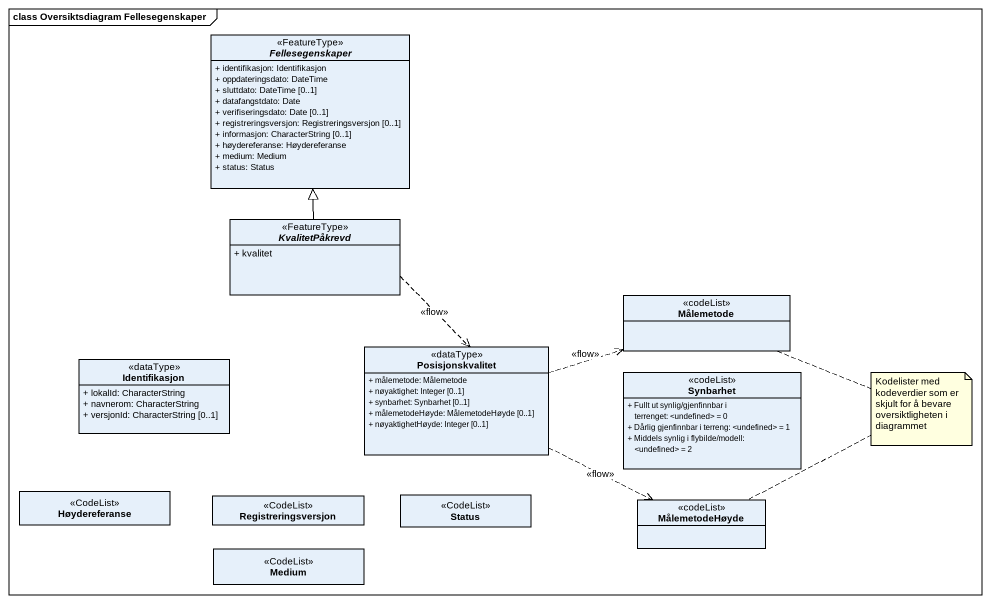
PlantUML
@startuml
mainframe class Oversiktsdiagram Fellesegenskaper
hide circle
hide empty members
skinparam classAttributeIconSize 0
abstract class Fellesegenskaper <<FeatureType>> {
  + identifikasjon: Identifikasjon
  + oppdateringsdato: DateTime
  + sluttdato: DateTime [0..1]
  + datafangstdato: Date
  + verifiseringsdato: Date [0..1]
  + registreringsversjon: Registreringsversjon [0..1]
  + informasjon: CharacterString [0..1]
  + høydereferanse: Høydereferanse
  + medium: Medium
  + status: Status
}
abstract class KvalitetPåkrevd <<FeatureType>> {
  + kvalitet
}
class Målemetode <<codeList>>
class Identifikasjon <<dataType>> {
  + lokalId: CharacterString
  + navnerom: CharacterString
  + versjonId: CharacterString [0..1]
}
class Posisjonskvalitet <<dataType>> {
  + målemetode: Målemetode
  + nøyaktighet: Integer [0..1]
  + synbarhet: Synbarhet [0..1]
  + målemetodeHøyde: MålemetodeHøyde [0..1]
  + nøyaktighetHøyde: Integer [0..1]
}
class Synbarhet <<codeList>> {
  + Fullt ut synlig/gjenfinnbar i terrenget: <undefined> = 0
  + Dårlig gjenfinnbar i terreng: <undefined> = 1
  + Middels synlig i flybilde/modell: <undefined> = 2
}
class Høydereferanse <<CodeList>>
class Registreringsversjon <<CodeList>>
class Status <<CodeList>>
class MålemetodeHøyde <<codeList>>
class Medium <<CodeList>>
KvalitetPåkrevd -up-|> Fellesegenskaper
KvalitetPåkrevd ..> Posisjonskvalitet : <<flow>>
Posisjonskvalitet .right.> Målemetode : <<flow>>
Posisjonskvalitet .right.> MålemetodeHøyde : <<flow>>
note as N1
  Kodelister med kodeverdier som er skjult for å bevare oversiktligheten i diagrammet
end note
N1 .. MålemetodeHøyde
N1 .. Målemetode
@enduml
